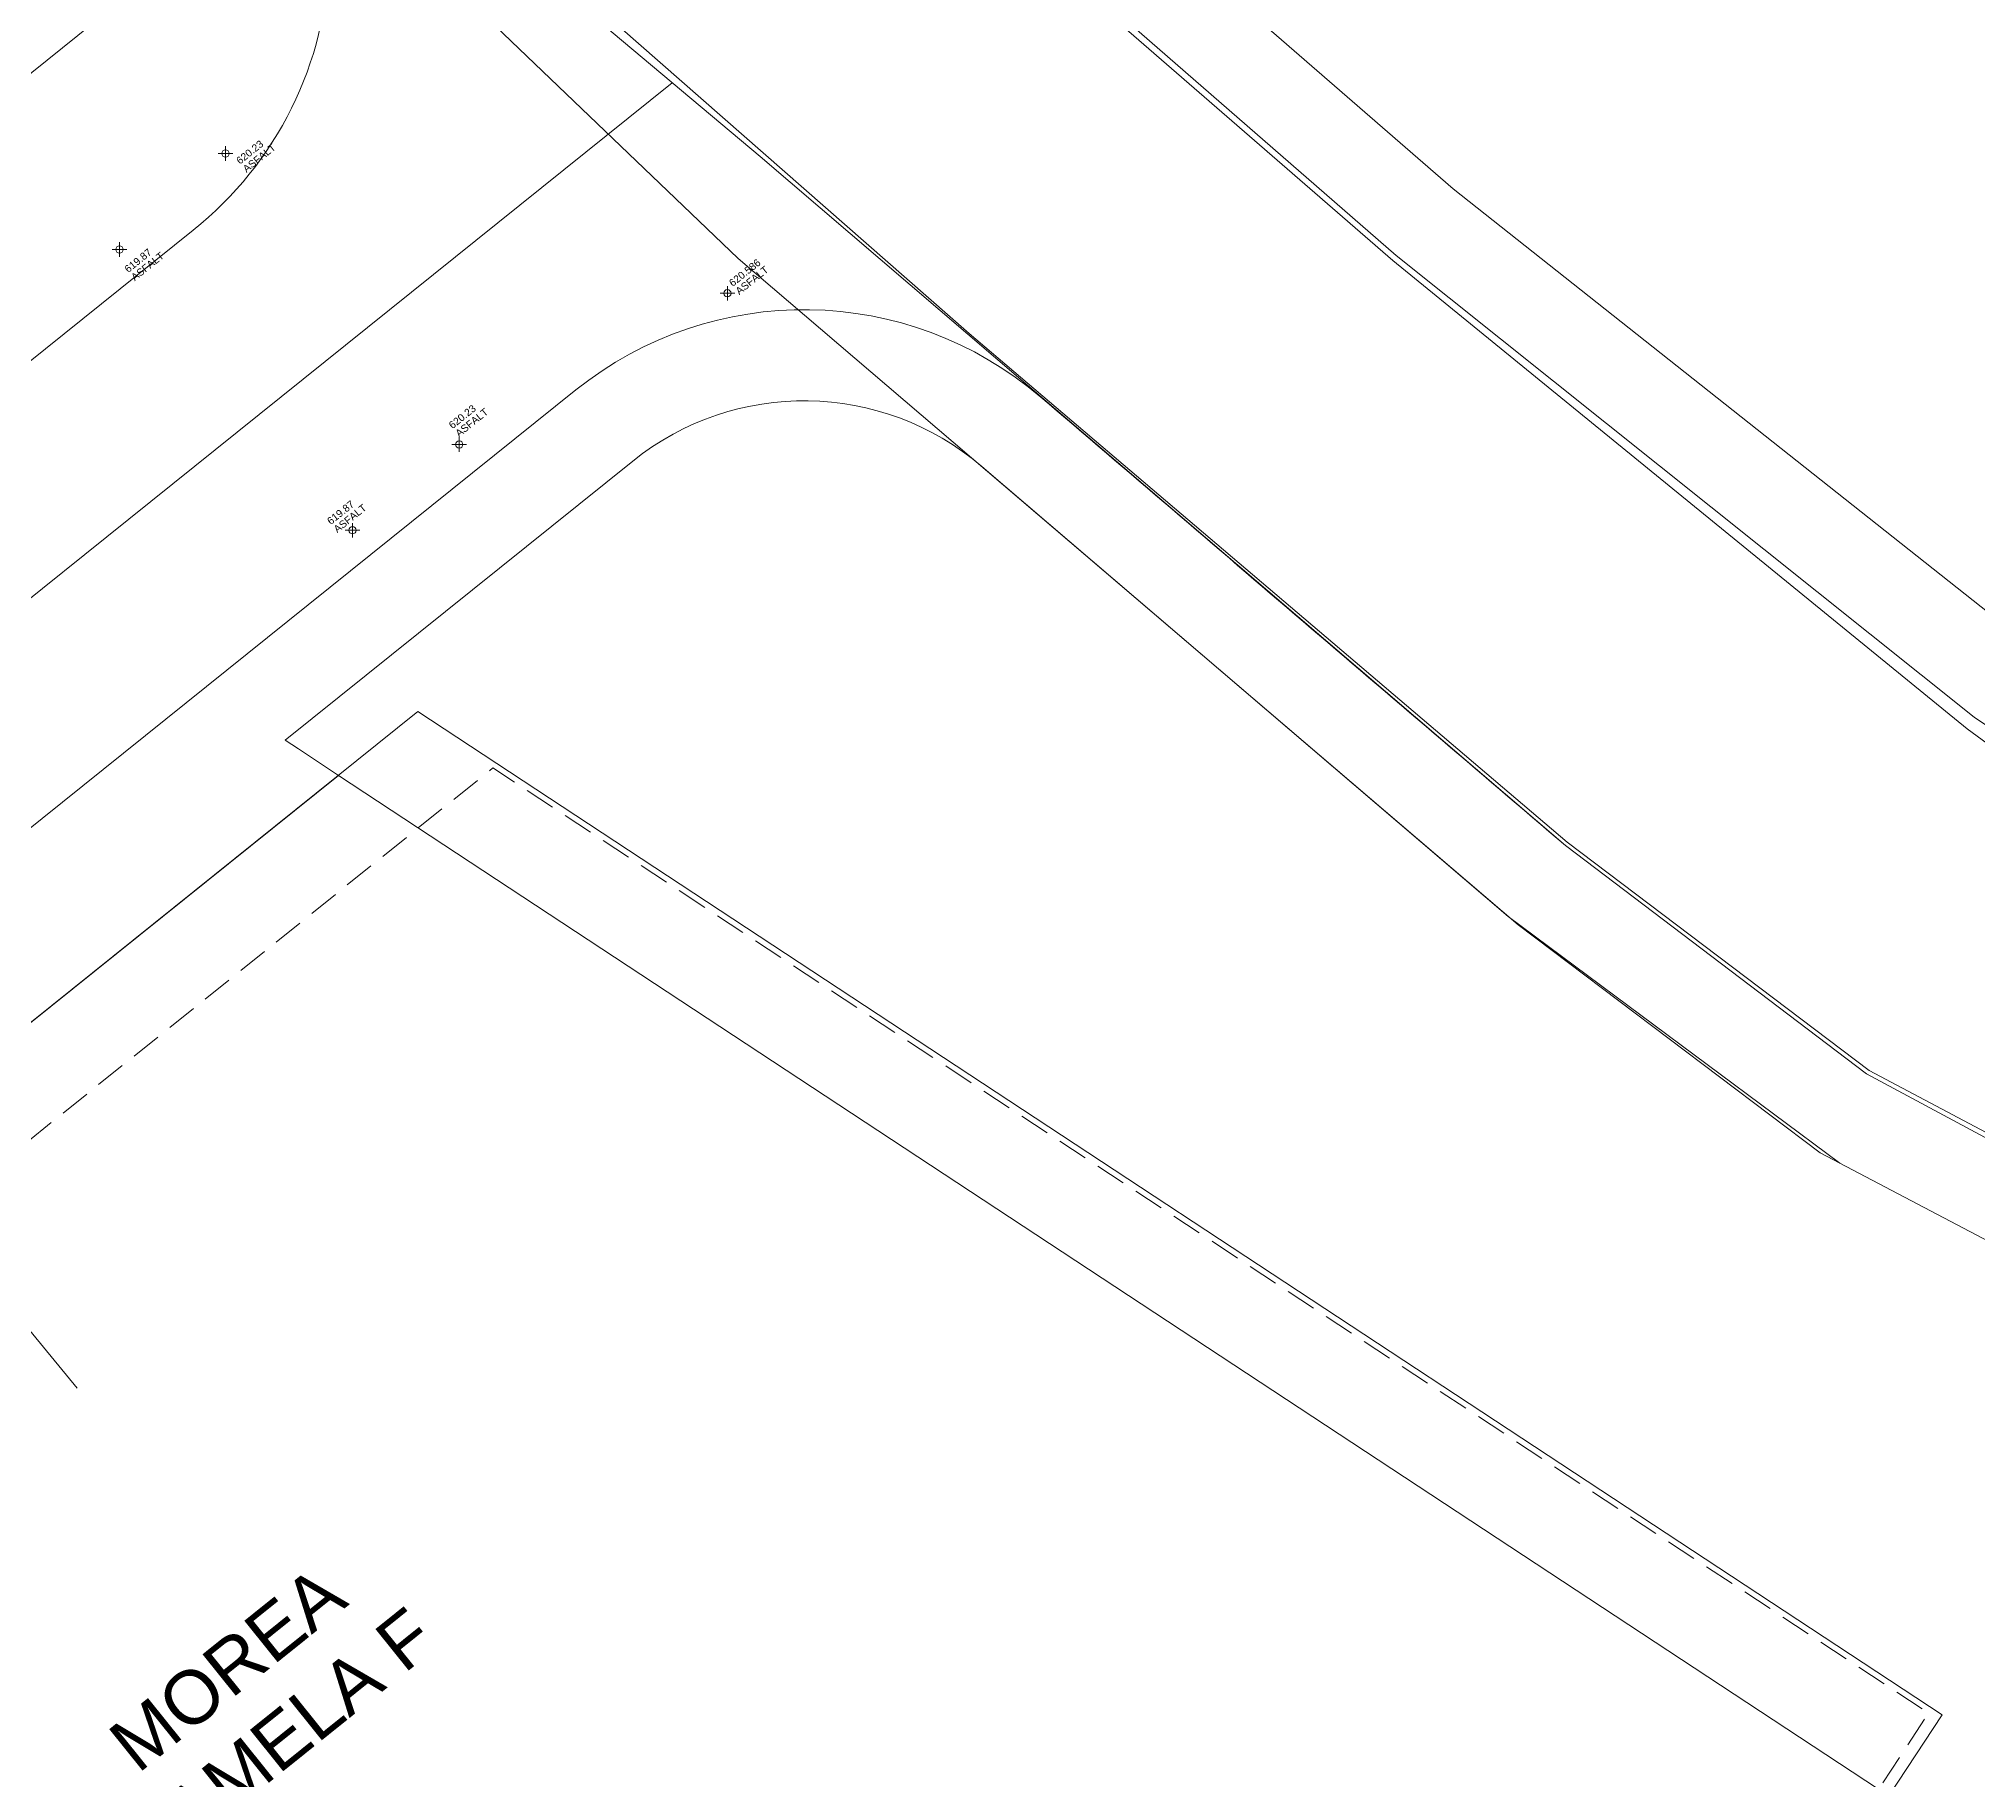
# Model space of a CAD drawing. Header units: metres. Extents: x 7511863 to 7512135, y 4692279 to 4692411.
# Drawn here: x 7511977.79 to 7512009.71, y 4692332.07 to 4692360.73 of the extents above; entities that cross this region are included whole.
import ezdxf

# ---------------------------------------------------------------- set-up
doc = ezdxf.new("R2010")
doc.units = ezdxf.units.M
doc.linetypes.add('DASHED', pattern=[0.75, 0.5, -0.25])
for name, color, linetype, lineweight in [('2D Drafting - General_Pen_No__101', 252, 'Continuous', 0), ('Asfallt', 97, 'Continuous', 0), ('betimi projekt vektor', 5, 'Continuous', 0), ('Themel pllaka o3 ferizaj', 30, 'Continuous', 0), ('trotuar', 155, 'Continuous', 0)]:
    doc.layers.add(name, color=color, linetype=linetype, lineweight=lineweight)
for name, color, linetype, lineweight, true_color in [('Drawing & Figure_Pen_No__161', 7, 'Continuous', 0, 0x6a6a6a), ('Drawing & Figure_Pen_No__214', 7, 'Continuous', 0, 0xe8e8e8), ('Drawing & Figure_Pen_No__82', 7, 'Continuous', 0, 0xaaaaaa)]:
    doc.layers.add(name, color=color, linetype=linetype, lineweight=lineweight, true_color=true_color)
doc.styles.add('GENERATED_STYLE_1', font='arial.ttf')

msp = doc.modelspace()

# ---------------------------------------------------------------- linework, layer by layer
at = {"layer": '2D Drafting - General_Pen_No__101', "color": 252, "linetype": 'Continuous', "lineweight": 13, "flags": 128}
msp.add_lwpolyline([(7511982.725, 4692348.605), (7511964.02, 4692333.583), (7511976.356, 4692318.224), (7511982.892, 4692323.472), (7511996.589, 4692314.454), (7512008.082, 4692331.91)], close=True, dxfattribs=at)
at = {"layer": 'Asfallt'}
msp.add_polyline3d([(7512032.133, 4692338.989, 620.799), (7512022.821, 4692342.556, 620.734), (7512016.031, 4692345.7, 620.719), (7512013.894, 4692346.303, 620.685), (7512011.493, 4692347.938, 620.717), (7512009.538, 4692349.372, 620.639), (7512000.086, 4692357.084, 620.646), (7511983.357, 4692371.604, 620.635), (7511979.545, 4692367.785, 620.538), (7511993.109, 4692355.881, 620.486), (7512002.953, 4692347.506, 620.551), (7512007.926, 4692343.747, 620.612), (7512015.974, 4692339.477, 620.697), (7512019.795, 4692337.693, 620.722), (7512029.736, 4692333.842, 620.707), (7512032.133, 4692338.989, 620.799)], dxfattribs=at)
at = {"layer": 'betimi projekt vektor', "elevation": 620.8, "flags": 128}
for points in [[(7511967.411, 4692351.925), (7511979.473, 4692361.627), (7511981.035, 4692362.883, 0.178023), (7511979.581, 4692365.612), (7511973.19, 4692371.335), (7511968.414, 4692376.296), (7511958.018, 4692388.433), (7511959.149, 4692389.402)], [(7511967.411, 4692351.925), (7511968.775, 4692350.225, 0.341886), (7511971.218, 4692350.262), (7511980.335, 4692357.581, 0.463122), (7511980.581, 4692366.73), (7511974.191, 4692372.452), (7511969.624, 4692377.461)], [(7511988.221, 4692360.01), (7511925.96, 4692310.005), (7511930.42, 4692304.673), (7511934.307, 4692299.834, 0.328425), (7511937.786, 4692299.094)], [(7511932.175, 4692306.082), (7511931.173, 4692307.329), (7511959.719, 4692330.256, 0.273283), (7511960.16, 4692332.243, -0.273276), (7511960.941, 4692334.315), (7511986.633, 4692354.951, -0.360616), (7511994.291, 4692354.832, 0.000148), (7512002.925, 4692347.45), (7512007.882, 4692343.687)], [(7511932.175, 4692306.082), (7511960.828, 4692329.099), (7511964.96, 4692332.413), (7511964.02, 4692333.583), (7511976.538, 4692343.636), (7511982.725, 4692348.605), (7511982.066, 4692349.039), (7511981.847, 4692349.183), (7511987.572, 4692353.781, -0.36061), (7511993.316, 4692353.692), (7512001.983, 4692346.281), (7512007.445, 4692342.22)], [(7511993.316, 4692353.692, 0.36061), (7511987.572, 4692353.781), (7511981.847, 4692349.183), (7511982.066, 4692349.039), (7511982.725, 4692348.605), (7511976.538, 4692343.636), (7511964.02, 4692333.583), (7511964.96, 4692332.413), (7511960.828, 4692329.099), (7511932.175, 4692306.082)]]:
    msp.add_lwpolyline(points, format="xyb", dxfattribs=at)
at = {"layer": 'betimi projekt vektor', "color": 1, "elevation": 620.8, "flags": 128}
msp.add_lwpolyline([(7511967.411, 4692351.925), (7511978.423, 4692338.515)], dxfattribs=at)
at = {"layer": 'Drawing & Figure_Pen_No__214', "color": 0, "linetype": 'Continuous', "lineweight": 0}
for p, q in [((7511980.746, 4692358.845), (7511980.986, 4692358.845)), ((7511980.866, 4692358.725), (7511980.866, 4692358.965)), ((7511979.002, 4692357.264), (7511979.242, 4692357.264)), ((7511979.122, 4692357.144), (7511979.122, 4692357.384)), ((7511989.009, 4692356.543), (7511989.249, 4692356.543)), ((7511989.129, 4692356.423), (7511989.129, 4692356.663)), ((7511984.595, 4692354.053), (7511984.835, 4692354.053)), ((7511984.715, 4692353.933), (7511984.715, 4692354.173)), ((7511982.836, 4692352.64), (7511983.076, 4692352.64)), ((7511982.956, 4692352.52), (7511982.956, 4692352.76))]:
    msp.add_line(p, q, dxfattribs=at)
for centre in [(7511980.866, 4692358.845), (7511979.122, 4692357.264), (7511989.129, 4692356.543), (7511984.715, 4692354.053), (7511982.956, 4692352.64)]:
    msp.add_circle(centre, 0.06, dxfattribs=at)
at = {"layer": 'Drawing & Figure_Pen_No__82', "color": 253, "linetype": 'DASHED', "lineweight": 20, "true_color": 0xaaaaaa, "flags": 128}
msp.add_lwpolyline([(7511964.959, 4692332.413), (7511974.853, 4692320.094), (7511983.547, 4692327.077), (7511983.297, 4692327.388), (7511985.753, 4692329.36), (7511987.363, 4692327.355), (7511986.592, 4692326.184), (7511998.953, 4692318.046), (7512008.907, 4692333.163), (7511985.27, 4692348.726)], close=True, dxfattribs=at)
at = {"layer": 'Themel pllaka o3 ferizaj', "elevation": 618.197, "flags": 128}
msp.add_lwpolyline([(7512009.128, 4692333.136), (7511999.067, 4692317.853), (7511996.7, 4692314.26), (7511986.973, 4692320.665, 0.158744), (7511982.972, 4692321.761, 0.158634), (7511979.093, 4692320.292), (7511976.341, 4692318.082), (7511974.776, 4692320.031), (7511963.942, 4692333.519), (7511984.035, 4692349.657)], format="xyb", close=True, dxfattribs=at)
at = {"layer": 'trotuar', "elevation": 620.678}
msp.add_lwpolyline([(7511979.442, 4692367.719), (7511983.424, 4692364.13), (7511984.966, 4692362.746), (7511989.669, 4692358.793), (7512002.925, 4692347.45), (7512007.882, 4692343.688), (7512015.952, 4692339.36), (7512019.798, 4692337.62), (7512029.694, 4692333.746)], dxfattribs=at)
at = {"layer": 'trotuar'}
msp.add_polyline3d([(7512032.228, 4692339.072, 620.891), (7512023.121, 4692342.523, 620.854), (7512014.394, 4692346.525, 620.812), (7512013.075, 4692347.258, 620.804), (7512009.657, 4692349.561, 620.774), (7512000.141, 4692357.166, 620.72), (7511983.346, 4692371.786, 620.769), (7511984.329, 4692372.808, 620.789), (7512001.076, 4692358.261, 620.755), (7512011.217, 4692350.231, 620.873), (7512012.83, 4692349.111, 620.874), (7512015.201, 4692347.835, 620.873), (7512023.724, 4692343.88, 620.958), (7512032.862, 4692340.402, 620.979)], close=True, dxfattribs=at)
msp.add_polyline3d([(7512029.694, 4692333.746, 620.824), (7512029.266, 4692332.511, 620.859), (7512018.913, 4692336.479, 620.53), (7512015.043, 4692338.223, 620.586), (7512007.119, 4692342.389, 620.714), (7512002.147, 4692346.142, 620.702), (7511989.307, 4692357.115, 620.517), (7511984.282, 4692361.934, 620.43), (7511982.587, 4692363.023, 620.663), (7511978.442, 4692366.69, 620.705), (7511979.442, 4692367.719, 620.678), (7511983.424, 4692364.13, 620.637), (7511984.966, 4692362.746, 620.509), (7511989.669, 4692358.793, 620.577), (7512002.925, 4692347.45, 620.649), (7512007.882, 4692343.688, 620.67), (7512015.952, 4692339.36, 620.735), (7512019.798, 4692337.62, 620.748), (7512029.694, 4692333.746, 620.824)], dxfattribs=at)

# ---------------------------------------------------------------- texts
at = {"layer": 'Drawing & Figure_Pen_No__161', "color": 251, "linetype": 'Continuous', "lineweight": 13, "true_color": 0x6a6a6a, "insert": (7511982.083, 4692332.419), "char_height": 0.875, "attachment_point": 8, "rotation": 38.7652, "style": 'GENERATED_STYLE_1'}
msp.add_mtext('\\A1;MOREA\\PLAMELA F\\P', dxfattribs=at)
at = {"layer": 'Drawing & Figure_Pen_No__214', "color": 0, "linetype": 'Continuous', "lineweight": 0, "char_height": 0.12, "attachment_point": 7, "rotation": 38.7754, "style": 'GENERATED_STYLE_1'}
for s, insert in [('\\A1;620.23', (7511981.105, 4692358.658)), ('\\A1;ASFALT', (7511981.213, 4692358.524)), ('\\A1;619.87', (7511979.266, 4692356.874)), ('\\A1;ASFALT', (7511979.374, 4692356.74)), ('\\A1;620.586', (7511989.218, 4692356.645)), ('\\A1;ASFALT', (7511989.325, 4692356.511)), ('\\A1;620.23', (7511984.604, 4692354.302)), ('\\A1;ASFALT', (7511984.712, 4692354.169)), ('\\A1;619.87', (7511982.6, 4692352.724)), ('\\A1;ASFALT', (7511982.708, 4692352.59))]:
    msp.add_mtext(s, dxfattribs=dict(at, insert=insert))

doc.saveas('drawing.dxf')
